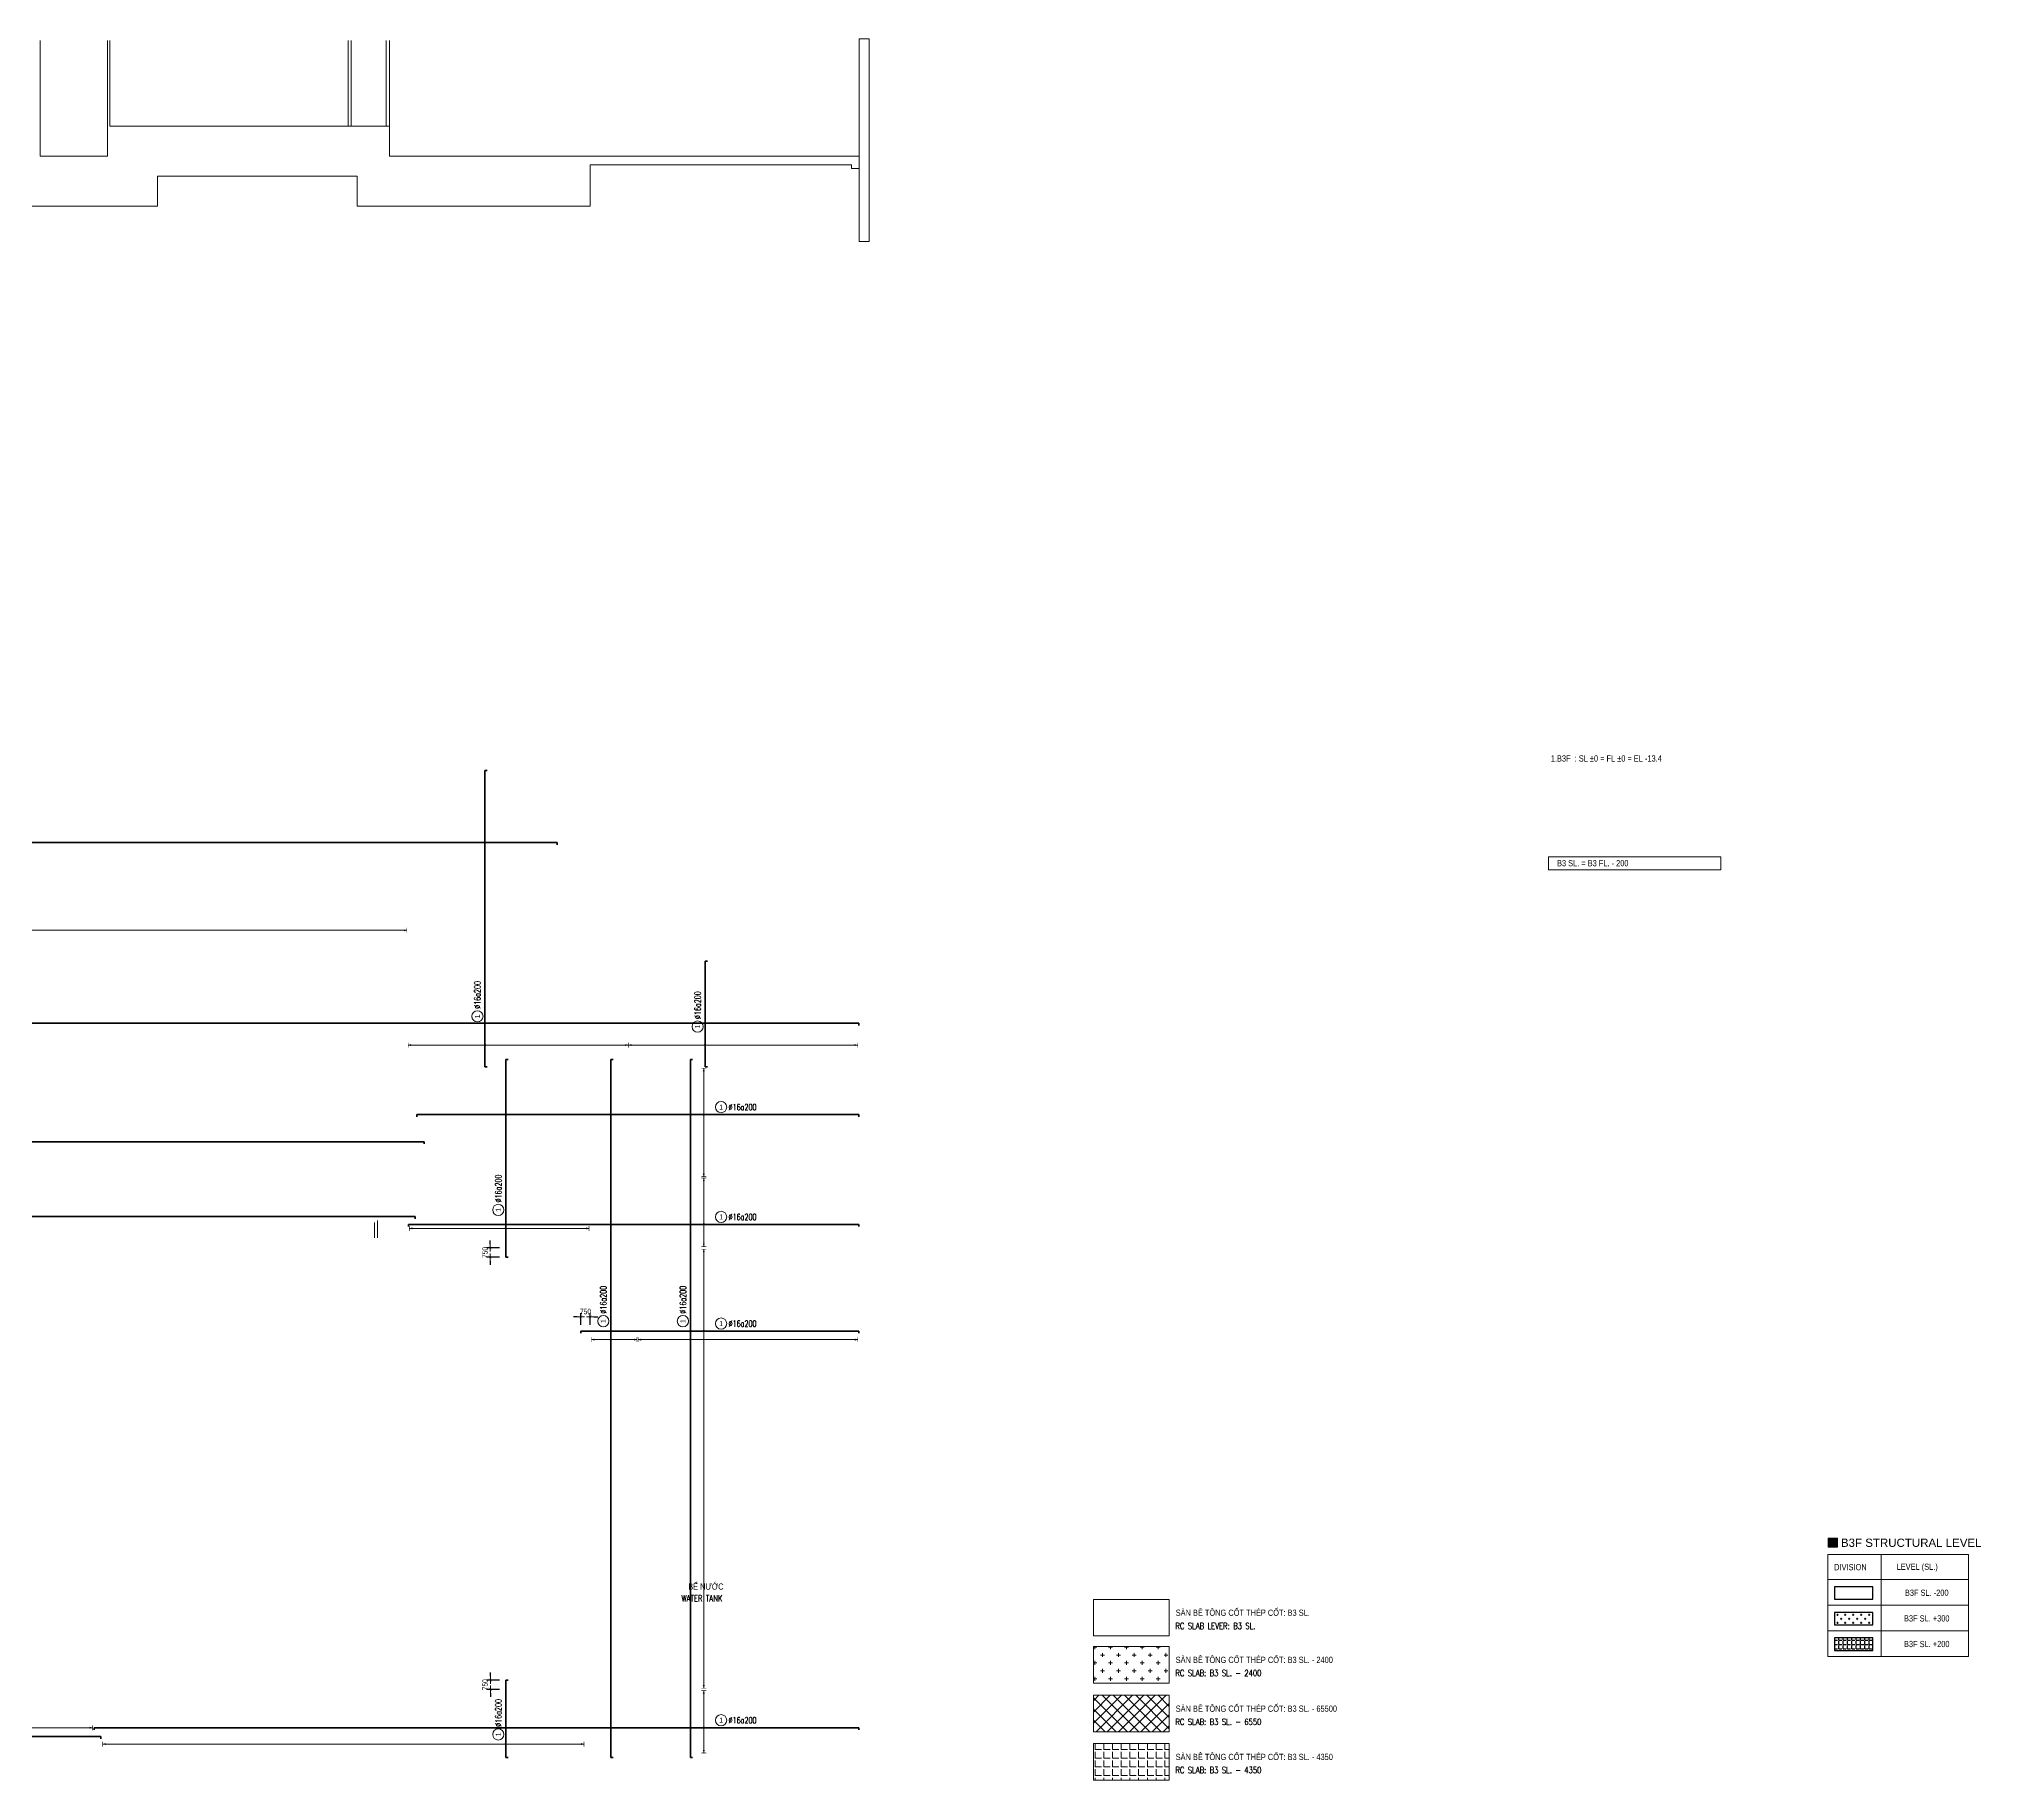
# Model space of a CAD drawing. Header units: millimetres. Extents: x -259680 to 953914, y -429648 to 90611.
# Drawn here: x 151250 to 306953, y -134987 to 4621 of the extents above; entities that cross this region are included whole.
import ezdxf
from ezdxf.enums import TextEntityAlignment as Align

# ---------------------------------------------------------------- set-up
doc = ezdxf.new("R2010")
doc.units = ezdxf.units.MM
doc.layers.get('0').update_dxf_attribs({"lineweight": 20})
doc.layers.get('Defpoints').update_dxf_attribs({"color": 151, "lineweight": 9})
for name, color, linetype, lineweight in [('$0$NDC_S_THIN LINE', 7, 'Continuous', 20), ('NDC_S_DIM', 1, 'Continuous', 15), ('NDC_S_REBAR', 4, 'Continuous', 35), ('NDC_S_THIN LINE', 8, 'Continuous', 9), ('NDC_S_VN TEXT', 7, 'Continuous', 20)]:
    doc.layers.add(name, color=color, linetype=linetype, lineweight=lineweight)
for name, color, linetype in [('FOOTING BOTTOM LEVEL$0$@ SL+100 EL-1.3', 11, 'Continuous'), ('FOOTING BOTTOM LEVEL$0$@ SL+300 EL-1.1', 41, 'Continuous'), ('LEVEL-P', 8, 'Continuous')]:
    doc.layers.add(name, color=color, linetype=linetype)
doc.styles.add('ARIAL', font='arial.ttf', dxfattribs={"width": 0.8})
doc.styles.add('FOOTING BOTTOM LEVEL$0$AREA MENSURATION$0$Style-Arial', font='arial.ttf')
doc.styles.add('NDC_ARIAL', font='arial.ttf', dxfattribs={"width": 0.85})
doc.styles.add('NDC_DIM', font='', dxfattribs={"width": 0.75})
doc.styles.add('NDC_EN TXT', font='romans.shx', dxfattribs={"width": 0.8})
doc.styles.get('NDC_DIM').set_extended_font_data('Dotum')
doc.dimstyles.new('NDC_dim_200', dxfattribs={"dimscale": 200, "dimtxt": 2.2, "dimasz": 1.5, "dimexe": 1.5, "dimexo": 2.5, "dimgap": 1, "dimtad": 1, "dimdec": 0, "dimzin": 0, "dimdsep": 46, "dimtxsty": 'NDC_DIM', "dimblk": 'DIMMARK', "dimcen": 0.09, "dimdle": 1.2, "dimclrd": 1, "dimclre": 1, "dimclrt": 3, "dimadec": 0, "dimazin": 0, "dimtfac": 1, "dimtdec": 0, "dimtix": 1, "dimtofl": 0, "dimtmove": 0, "dimatfit": 3, "dimfxl": 6, "dimfxlon": 1, "dimtolj": 1, "dimtzin": 0, "dimarcsym": 0})

# ---------------------------------------------------------------- blocks, each defined once
blk = doc.blocks.new('*U280')
h = blk.add_hatch(color=6)
edge = h.paths.add_edge_path()
edge.add_arc((-2.99, 0), 0.3, 0, 360)
at = {"layer": 'NDC_S_DIM', "color": 8}
for q in [(-2.99, 73.16), (-2.99, -174.4)]:
    blk.add_line((-2.99, 0), q, dxfattribs=at)
for points in [[(-3.99, 73.16, 0.2, 0.2, 0), (-1.99, 73.16, 0, 0, 0)], [(-3.99, -174.4, 0.2, 0.2, 0), (-1.99, -174.4, 0, 0, 0)]]:
    blk.add_lwpolyline(points, format="xyseb", dxfattribs=at)
at = {"layer": 'NDC_S_DIM', "color": 6}
blk.add_circle((-2.99, 0), 0.3, dxfattribs=at)
at = {"layer": 'NDC_S_DIM'}
blk.add_circle((4.42, 3), 2.25, dxfattribs=at)
at = {"layer": 'NDC_S_DIM', "color": 8}
for points in [[(-3.39, 71.96), (-2.99, 73.16), (-2.59, 71.96)], [(-3.39, -173.2), (-2.99, -174.4), (-2.59, -173.2)]]:
    blk.add_solid(points, dxfattribs=at)
at = {"layer": 'NDC_S_REBAR'}
for p, q in [((0, 0), (-134.03, 0)), ((-134.03, 0), (-134.03, -0.9)), ((0, 0), (110.57, 0)), ((110.57, 0), (110.57, -0.9))]:
    blk.add_line(p, q, dxfattribs=at)
at = {"layer": 'NDC_S_VN TEXT', "style": 'ARIAL', "width": 0.8}
blk.add_attdef('KHT', text='', height=2, dxfattribs=at).set_placement((4.42, 3), align=Align.MIDDLE_CENTER)
at = {"layer": 'NDC_S_VN TEXT', "color": 3, "style": 'NDC_EN TXT', "width": 0.75}
blk.add_attdef('DKT', (7.42, 1.75), '', height=2.5, dxfattribs=at)
blk = doc.blocks.new('*U286')
h = blk.add_hatch(color=6)
edge = h.paths.add_edge_path()
edge.add_arc((-2.99, 0), 0.3, 0, 360)
at = {"layer": 'NDC_S_DIM', "color": 8}
for q in [(-2.99, 73.6), (-2.99, -49.2)]:
    blk.add_line((-2.99, 0), q, dxfattribs=at)
for points in [[(-3.99, 73.6, 0.2, 0.2, 0), (-1.99, 73.6, 0, 0, 0)], [(-3.99, -49.2, 0.2, 0.2, 0), (-1.99, -49.2, 0, 0, 0)]]:
    blk.add_lwpolyline(points, format="xyseb", dxfattribs=at)
at = {"layer": 'NDC_S_DIM', "color": 6}
blk.add_circle((-2.99, 0), 0.3, dxfattribs=at)
at = {"layer": 'NDC_S_DIM'}
blk.add_circle((2.07, 3), 2.25, dxfattribs=at)
at = {"layer": 'NDC_S_DIM', "color": 8}
for points in [[(-3.39, 72.4), (-2.99, 73.6), (-2.59, 72.4)], [(-3.39, -48), (-2.99, -49.2), (-2.59, -48)]]:
    blk.add_solid(points, dxfattribs=at)
at = {"layer": 'NDC_S_REBAR'}
for p, q in [((0, 0), (-15.03, 0)), ((-15.03, 0), (-15.03, -0.9)), ((0, 0), (16.12, 0)), ((16.12, 0), (16.12, -0.9))]:
    blk.add_line(p, q, dxfattribs=at)
at = {"layer": 'NDC_S_VN TEXT', "style": 'ARIAL', "width": 0.8}
blk.add_attdef('KHT', text='', height=2, dxfattribs=at).set_placement((2.07, 3), align=Align.MIDDLE_CENTER)
at = {"layer": 'NDC_S_VN TEXT', "color": 3, "style": 'NDC_EN TXT', "width": 0.75}
blk.add_attdef('DKT', (5.07, 1.75), '', height=2.5, dxfattribs=at)
blk = doc.blocks.new('*U287')
h = blk.add_hatch(color=6)
edge = h.paths.add_edge_path()
edge.add_arc((-2.99, 0), 0.3, 0, 360)
at = {"layer": 'NDC_S_DIM', "color": 8}
for q in [(-2.99, 30.8), (-2.99, -57.45)]:
    blk.add_line((-2.99, 0), q, dxfattribs=at)
for points in [[(-3.99, 30.8, 0.2, 0.2, 0), (-1.99, 30.8, 0, 0, 0)], [(-3.99, -57.45, 0.2, 0.2, 0), (-1.99, -57.45, 0, 0, 0)]]:
    blk.add_lwpolyline(points, format="xyseb", dxfattribs=at)
at = {"layer": 'NDC_S_DIM', "color": 6}
blk.add_circle((-2.99, 0), 0.3, dxfattribs=at)
at = {"layer": 'NDC_S_DIM'}
blk.add_circle((8.52, 3), 2.25, dxfattribs=at)
at = {"layer": 'NDC_S_DIM', "color": 8}
for points in [[(-3.39, 29.6), (-2.99, 30.8), (-2.59, 29.6)], [(-3.39, -56.25), (-2.99, -57.45), (-2.59, -56.25)]]:
    blk.add_solid(points, dxfattribs=at)
at = {"layer": 'NDC_S_REBAR'}
for p, q in [((0, 0), (-11.78, 0)), ((-11.78, 0), (-11.78, -0.9)), ((0, 0), (107.11, 0)), ((107.11, 0), (107.11, -0.9))]:
    blk.add_line(p, q, dxfattribs=at)
at = {"layer": 'NDC_S_VN TEXT', "style": 'ARIAL', "width": 0.8}
blk.add_attdef('KHT', text='', height=2, dxfattribs=at).set_placement((8.52, 3), align=Align.MIDDLE_CENTER)
at = {"layer": 'NDC_S_VN TEXT', "color": 3, "style": 'NDC_EN TXT', "width": 0.75}
blk.add_attdef('DKT', (11.52, 1.75), '', height=2.5, dxfattribs=at)
blk = doc.blocks.new('*U281')
h = blk.add_hatch(color=6)
edge = h.paths.add_edge_path()
edge.add_arc((-2.99, 0), 0.3, 0, 360)
at = {"layer": 'NDC_S_DIM', "color": 8}
for q in [(-2.99, 30.8), (-2.99, -61.2)]:
    blk.add_line((-2.99, 0), q, dxfattribs=at)
for points in [[(-3.99, 30.8, 0.2, 0.2, 0), (-1.99, 30.8, 0, 0, 0)], [(-3.99, -61.2, 0.2, 0.2, 0), (-1.99, -61.2, 0, 0, 0)]]:
    blk.add_lwpolyline(points, format="xyseb", dxfattribs=at)
at = {"layer": 'NDC_S_DIM', "color": 6}
blk.add_circle((-2.99, 0), 0.3, dxfattribs=at)
at = {"layer": 'NDC_S_DIM'}
blk.add_circle((4.42, 3), 2.25, dxfattribs=at)
at = {"layer": 'NDC_S_DIM', "color": 8}
for points in [[(-3.39, 29.6), (-2.99, 30.8), (-2.59, 29.6)], [(-3.39, -60), (-2.99, -61.2), (-2.59, -60)]]:
    blk.add_solid(points, dxfattribs=at)
at = {"layer": 'NDC_S_REBAR'}
for p, q in [((0, 0), (-11.78, 0)), ((-11.78, 0), (-11.78, -0.9)), ((0, 0), (30.57, 0)), ((30.57, 0), (30.57, -0.9))]:
    blk.add_line(p, q, dxfattribs=at)
at = {"layer": 'NDC_S_VN TEXT', "style": 'ARIAL', "width": 0.8}
blk.add_attdef('KHT', text='', height=2, dxfattribs=at).set_placement((4.42, 3), align=Align.MIDDLE_CENTER)
at = {"layer": 'NDC_S_VN TEXT', "color": 3, "style": 'NDC_EN TXT', "width": 0.75}
blk.add_attdef('DKT', (7.42, 1.75), '', height=2.5, dxfattribs=at)
blk = doc.blocks.new('*U291')
h = blk.add_hatch(color=6)
edge = h.paths.add_edge_path()
edge.add_arc((-2.99, 0), 0.3, 0, 360)
at = {"layer": 'NDC_S_DIM', "color": 8}
for q in [(-2.99, 20.9), (-2.99, -67.1)]:
    blk.add_line((-2.99, 0), q, dxfattribs=at)
for points in [[(-3.99, 20.9, 0.2, 0.2, 0), (-1.99, 20.9, 0, 0, 0)], [(-3.99, -67.1, 0.2, 0.2, 0), (-1.99, -67.1, 0, 0, 0)]]:
    blk.add_lwpolyline(points, format="xyseb", dxfattribs=at)
at = {"layer": 'NDC_S_DIM', "color": 6}
blk.add_circle((-2.99, 0), 0.3, dxfattribs=at)
at = {"layer": 'NDC_S_DIM'}
blk.add_circle((4.42, 3), 2.25, dxfattribs=at)
at = {"layer": 'NDC_S_DIM', "color": 8}
for points in [[(-3.39, 19.7), (-2.99, 20.9), (-2.59, 19.7)], [(-3.39, -65.9), (-2.99, -67.1), (-2.59, -65.9)]]:
    blk.add_solid(points, dxfattribs=at)
at = {"layer": 'NDC_S_REBAR'}
for p, q in [((0, 0), (-170.53, 0)), ((-170.53, 0), (-170.53, -0.9)), ((0, 0), (109.32, 0)), ((109.32, 0), (109.32, -0.9))]:
    blk.add_line(p, q, dxfattribs=at)
at = {"layer": 'NDC_S_VN TEXT', "style": 'ARIAL', "width": 0.8}
blk.add_attdef('KHT', text='', height=2, dxfattribs=at).set_placement((4.42, 3), align=Align.MIDDLE_CENTER)
at = {"layer": 'NDC_S_VN TEXT', "color": 3, "style": 'NDC_EN TXT', "width": 0.75}
blk.add_attdef('DKT', (7.42, 1.75), '', height=2.5, dxfattribs=at)
blk = doc.blocks.new('*U277')
h = blk.add_hatch(color=6)
edge = h.paths.add_edge_path()
edge.add_arc((-2.99, 0), 0.3, 0, 360)
at = {"layer": 'NDC_S_DIM', "color": 8}
for q in [(-2.99, 38.65), (-2.99, -33.35)]:
    blk.add_line((-2.99, 0), q, dxfattribs=at)
for points in [[(-3.99, 38.65, 0.2, 0.2, 0), (-1.99, 38.65, 0, 0, 0)], [(-3.99, -33.35, 0.2, 0.2, 0), (-1.99, -33.35, 0, 0, 0)]]:
    blk.add_lwpolyline(points, format="xyseb", dxfattribs=at)
at = {"layer": 'NDC_S_DIM', "color": 6}
blk.add_circle((-2.99, 0), 0.3, dxfattribs=at)
at = {"layer": 'NDC_S_DIM'}
blk.add_circle((4.42, 3), 2.25, dxfattribs=at)
at = {"layer": 'NDC_S_DIM', "color": 8}
for points in [[(-3.39, 37.45), (-2.99, 38.65), (-2.59, 37.45)], [(-3.39, -32.15), (-2.99, -33.35), (-2.59, -32.15)]]:
    blk.add_solid(points, dxfattribs=at)
at = {"layer": 'NDC_S_REBAR'}
for p, q in [((0, 0), (-14.53, 0)), ((-14.53, 0), (-14.53, -0.9)), ((0, 0), (64.72, 0)), ((64.72, 0), (64.72, -0.9))]:
    blk.add_line(p, q, dxfattribs=at)
at = {"layer": 'NDC_S_VN TEXT', "style": 'ARIAL', "width": 0.8}
blk.add_attdef('KHT', text='', height=2, dxfattribs=at).set_placement((4.42, 3), align=Align.MIDDLE_CENTER)
at = {"layer": 'NDC_S_VN TEXT', "color": 3, "style": 'NDC_EN TXT', "width": 0.75}
blk.add_attdef('DKT', (7.42, 1.75), '', height=2.5, dxfattribs=at)
blk = doc.blocks.new('*U278')
h = blk.add_hatch(color=6)
edge = h.paths.add_edge_path()
edge.add_arc((-2.99, 0), 0.3, 0, 360)
at = {"layer": 'NDC_S_DIM', "color": 8}
for q in [(-2.99, 161.6), (-2.99, -31.35)]:
    blk.add_line((-2.99, 0), q, dxfattribs=at)
for points in [[(-3.99, 161.6, 0.2, 0.2, 0), (-1.99, 161.6, 0, 0, 0)], [(-3.99, -31.35, 0.2, 0.2, 0), (-1.99, -31.35, 0, 0, 0)]]:
    blk.add_lwpolyline(points, format="xyseb", dxfattribs=at)
at = {"layer": 'NDC_S_DIM', "color": 6}
blk.add_circle((-2.99, 0), 0.3, dxfattribs=at)
at = {"layer": 'NDC_S_DIM'}
blk.add_circle((0.87, 3), 2.25, dxfattribs=at)
at = {"layer": 'NDC_S_DIM', "color": 8}
for points in [[(-3.39, 160.4), (-2.99, 161.6), (-2.59, 160.4)], [(-3.39, -30.15), (-2.99, -31.35), (-2.59, -30.15)]]:
    blk.add_solid(points, dxfattribs=at)
at = {"layer": 'NDC_S_REBAR'}
for p, q in [((0, 0), (-8.43, 0)), ((-8.43, 0), (-8.43, -0.9)), ((0, 0), (22.66, 0)), ((22.66, 0), (22.66, -0.9))]:
    blk.add_line(p, q, dxfattribs=at)
at = {"layer": 'NDC_S_VN TEXT', "style": 'ARIAL', "width": 0.8}
blk.add_attdef('KHT', text='', height=2, dxfattribs=at).set_placement((0.87, 3), align=Align.MIDDLE_CENTER)
at = {"layer": 'NDC_S_VN TEXT', "color": 3, "style": 'NDC_EN TXT', "width": 0.75}
blk.add_attdef('DKT', (3.87, 1.75), '', height=2.5, dxfattribs=at)
blk = doc.blocks.new('*U301')
h = blk.add_hatch(color=6)
edge = h.paths.add_edge_path()
edge.add_arc((-2.99, 0), 0.3, 0, 360)
at = {"layer": 'NDC_S_DIM', "color": 8}
for q in [(-2.99, 7.75), (-2.99, -10.5)]:
    blk.add_line((-2.99, 0), q, dxfattribs=at)
for points in [[(-3.99, 7.75, 0.2, 0.2, 0), (-1.99, 7.75, 0, 0, 0)], [(-3.99, -10.5, 0.2, 0.2, 0), (-1.99, -10.5, 0, 0, 0)]]:
    blk.add_lwpolyline(points, format="xyseb", dxfattribs=at)
at = {"layer": 'NDC_S_DIM', "color": 6}
blk.add_circle((-2.99, 0), 0.3, dxfattribs=at)
at = {"layer": 'NDC_S_DIM'}
blk.add_circle((4.42, 3), 2.25, dxfattribs=at)
at = {"layer": 'NDC_S_DIM', "color": 8}
for points in [[(-3.39, 6.55), (-2.99, 7.75), (-2.59, 6.55)], [(-3.39, -9.3), (-2.99, -10.5), (-2.59, -9.3)]]:
    blk.add_solid(points, dxfattribs=at)
at = {"layer": 'NDC_S_REBAR'}
for p, q in [((0, 0), (-170.53, 0)), ((-170.53, 0), (-170.53, -0.9)), ((0, 0), (109.32, 0)), ((109.32, 0), (109.32, -0.9))]:
    blk.add_line(p, q, dxfattribs=at)
at = {"layer": 'NDC_S_VN TEXT', "style": 'ARIAL', "width": 0.8}
blk.add_attdef('KHT', text='', height=2, dxfattribs=at).set_placement((4.42, 3), align=Align.MIDDLE_CENTER)
at = {"layer": 'NDC_S_VN TEXT', "color": 3, "style": 'NDC_EN TXT', "width": 0.75}
blk.add_attdef('DKT', (7.42, 1.75), '', height=2.5, dxfattribs=at)
blk = doc.blocks.new('*U305')
h = blk.add_hatch(color=6)
edge = h.paths.add_edge_path()
edge.add_arc((-2.99, 0), 0.3, 0, 360)
at = {"layer": 'NDC_S_DIM', "color": 8}
for q in [(-2.99, 17.95), (-2.99, -5.55)]:
    blk.add_line((-2.99, 0), q, dxfattribs=at)
for points in [[(-3.99, 17.95, 0.2, 0.2, 0), (-1.99, 17.95, 0, 0, 0)], [(-3.99, -5.55, 0.2, 0.2, 0), (-1.99, -5.55, 0, 0, 0)]]:
    blk.add_lwpolyline(points, format="xyseb", dxfattribs=at)
at = {"layer": 'NDC_S_DIM', "color": 6}
blk.add_circle((-2.99, 0), 0.3, dxfattribs=at)
at = {"layer": 'NDC_S_DIM'}
blk.add_circle((3.96, 3), 2.25, dxfattribs=at)
at = {"layer": 'NDC_S_DIM', "color": 8}
for points in [[(-3.39, 16.75), (-2.99, 17.95), (-2.59, 16.75)], [(-3.39, -4.35), (-2.99, -5.55), (-2.59, -4.35)]]:
    blk.add_solid(points, dxfattribs=at)
at = {"layer": 'NDC_S_REBAR'}
for p, q in [((0, 0), (-132.97, 0)), ((-132.97, 0), (-132.97, -0.9)), ((0, 0), (318.73, 0)), ((318.73, 0), (318.73, -0.9))]:
    blk.add_line(p, q, dxfattribs=at)
at = {"layer": 'NDC_S_VN TEXT', "style": 'ARIAL', "width": 0.8}
blk.add_attdef('KHT', text='', height=2, dxfattribs=at).set_placement((3.96, 3), align=Align.MIDDLE_CENTER)
at = {"layer": 'NDC_S_VN TEXT', "color": 3, "style": 'NDC_EN TXT', "width": 0.75}
blk.add_attdef('DKT', (6.96, 1.75), '', height=2.5, dxfattribs=at)
blk = doc.blocks.new('*U292')
h = blk.add_hatch(color=6)
edge = h.paths.add_edge_path()
edge.add_arc((-2.99, 0), 0.3, 0, 360)
at = {"layer": 'NDC_S_DIM', "color": 8}
for q in [(-2.99, 17.95), (-2.99, -14.55)]:
    blk.add_line((-2.99, 0), q, dxfattribs=at)
for points in [[(-3.99, 17.95, 0.2, 0.2, 0), (-1.99, 17.95, 0, 0, 0)], [(-3.99, -14.55, 0.2, 0.2, 0), (-1.99, -14.55, 0, 0, 0)]]:
    blk.add_lwpolyline(points, format="xyseb", dxfattribs=at)
at = {"layer": 'NDC_S_DIM', "color": 6}
blk.add_circle((-2.99, 0), 0.3, dxfattribs=at)
at = {"layer": 'NDC_S_DIM'}
blk.add_circle((3.96, 3), 2.25, dxfattribs=at)
at = {"layer": 'NDC_S_DIM', "color": 8}
for points in [[(-3.39, 16.75), (-2.99, 17.95), (-2.59, 16.75)], [(-3.39, -13.35), (-2.99, -14.55), (-2.59, -13.35)]]:
    blk.add_solid(points, dxfattribs=at)
at = {"layer": 'NDC_S_REBAR'}
for p, q in [((0, 0), (-23.14, 0)), ((-23.14, 0), (-23.14, -0.9)), ((0, 0), (437.81, 0)), ((437.81, 0), (437.81, -0.9))]:
    blk.add_line(p, q, dxfattribs=at)
at = {"layer": 'NDC_S_VN TEXT', "style": 'ARIAL', "width": 0.8}
blk.add_attdef('KHT', text='', height=2, dxfattribs=at).set_placement((3.96, 3), align=Align.MIDDLE_CENTER)
at = {"layer": 'NDC_S_VN TEXT', "color": 3, "style": 'NDC_EN TXT', "width": 0.75}
blk.add_attdef('DKT', (6.96, 1.75), '', height=2.5, dxfattribs=at)
blk = doc.blocks.new('*U293')
h = blk.add_hatch(color=6)
edge = h.paths.add_edge_path()
edge.add_arc((-2.99, 0), 0.3, 0, 360)
at = {"layer": 'NDC_S_DIM', "color": 8}
for q in [(-2.99, 34.45), (-2.99, -11.05)]:
    blk.add_line((-2.99, 0), q, dxfattribs=at)
for points in [[(-3.99, 34.45, 0.2, 0.2, 0), (-1.99, 34.45, 0, 0, 0)], [(-3.99, -11.05, 0.2, 0.2, 0), (-1.99, -11.05, 0, 0, 0)]]:
    blk.add_lwpolyline(points, format="xyseb", dxfattribs=at)
at = {"layer": 'NDC_S_DIM', "color": 6}
blk.add_circle((-2.99, 0), 0.3, dxfattribs=at)
at = {"layer": 'NDC_S_DIM'}
blk.add_circle((3.96, 3), 2.25, dxfattribs=at)
at = {"layer": 'NDC_S_DIM', "color": 8}
for points in [[(-3.39, 33.25), (-2.99, 34.45), (-2.59, 33.25)], [(-3.39, -9.85), (-2.99, -11.05), (-2.59, -9.85)]]:
    blk.add_solid(points, dxfattribs=at)
at = {"layer": 'NDC_S_REBAR'}
for p, q in [((0, 0), (-23.14, 0)), ((-23.14, 0), (-23.14, -0.9)), ((0, 0), (441.46, 0)), ((441.46, 0), (441.46, -0.9))]:
    blk.add_line(p, q, dxfattribs=at)
at = {"layer": 'NDC_S_VN TEXT', "style": 'ARIAL', "width": 0.8}
blk.add_attdef('KHT', text='', height=2, dxfattribs=at).set_placement((3.96, 3), align=Align.MIDDLE_CENTER)
at = {"layer": 'NDC_S_VN TEXT', "color": 3, "style": 'NDC_EN TXT', "width": 0.75}
blk.add_attdef('DKT', (6.96, 1.75), '', height=2.5, dxfattribs=at)
blk = doc.blocks.new('*U307')
h = blk.add_hatch(color=6)
edge = h.paths.add_edge_path()
edge.add_arc((-2.99, 0), 0.3, 0, 360)
at = {"layer": 'NDC_S_DIM', "color": 8}
for q in [(-2.99, 21.95), (-2.99, -12.05)]:
    blk.add_line((-2.99, 0), q, dxfattribs=at)
for points in [[(-3.99, 21.95, 0.2, 0.2, 0), (-1.99, 21.95, 0, 0, 0)], [(-3.99, -12.05, 0.2, 0.2, 0), (-1.99, -12.05, 0, 0, 0)]]:
    blk.add_lwpolyline(points, format="xyseb", dxfattribs=at)
at = {"layer": 'NDC_S_DIM', "color": 6}
blk.add_circle((-2.99, 0), 0.3, dxfattribs=at)
at = {"layer": 'NDC_S_DIM'}
blk.add_circle((3.96, 3), 2.25, dxfattribs=at)
at = {"layer": 'NDC_S_DIM', "color": 8}
for points in [[(-3.39, 20.75), (-2.99, 21.95), (-2.59, 20.75)], [(-3.39, -10.85), (-2.99, -12.05), (-2.59, -10.85)]]:
    blk.add_solid(points, dxfattribs=at)
at = {"layer": 'NDC_S_REBAR'}
for p, q in [((0, 0), (-30.63, 0)), ((-30.63, 0), (-30.63, -0.9)), ((0, 0), (615.56, 0)), ((615.56, 0), (615.56, -0.9))]:
    blk.add_line(p, q, dxfattribs=at)
at = {"layer": 'NDC_S_VN TEXT', "style": 'ARIAL', "width": 0.8}
blk.add_attdef('KHT', text='', height=2, dxfattribs=at).set_placement((3.96, 3), align=Align.MIDDLE_CENTER)
at = {"layer": 'NDC_S_VN TEXT', "color": 3, "style": 'NDC_EN TXT', "width": 0.75}
blk.add_attdef('DKT', (6.96, 1.75), '', height=2.5, dxfattribs=at)
blk = doc.blocks.new('*U308')
h = blk.add_hatch(color=6)
edge = h.paths.add_edge_path()
edge.add_arc((-2.99, 0), 0.3, 0, 360)
at = {"layer": 'NDC_S_DIM', "color": 8}
for q in [(-2.99, 75.55), (-2.99, -49.95)]:
    blk.add_line((-2.99, 0), q, dxfattribs=at)
for points in [[(-3.99, 75.55, 0.2, 0.2, 0), (-1.99, 75.55, 0, 0, 0)], [(-3.99, -49.95, 0.2, 0.2, 0), (-1.99, -49.95, 0, 0, 0)]]:
    blk.add_lwpolyline(points, format="xyseb", dxfattribs=at)
at = {"layer": 'NDC_S_DIM', "color": 6}
blk.add_circle((-2.99, 0), 0.3, dxfattribs=at)
at = {"layer": 'NDC_S_DIM'}
blk.add_circle((3.96, 3), 2.25, dxfattribs=at)
at = {"layer": 'NDC_S_DIM', "color": 8}
for points in [[(-3.39, 74.35), (-2.99, 75.55), (-2.59, 74.35)], [(-3.39, -48.75), (-2.99, -49.95), (-2.59, -48.75)]]:
    blk.add_solid(points, dxfattribs=at)
at = {"layer": 'NDC_S_REBAR'}
for p, q in [((0, 0), (-149.14, 0)), ((-149.14, 0), (-149.14, -0.9)), ((0, 0), (378.26, 0)), ((378.26, 0), (378.26, -0.9))]:
    blk.add_line(p, q, dxfattribs=at)
at = {"layer": 'NDC_S_VN TEXT', "style": 'ARIAL', "width": 0.8}
blk.add_attdef('KHT', text='', height=2, dxfattribs=at).set_placement((3.96, 3), align=Align.MIDDLE_CENTER)
at = {"layer": 'NDC_S_VN TEXT', "color": 3, "style": 'NDC_EN TXT', "width": 0.75}
blk.add_attdef('DKT', (6.96, 1.75), '', height=2.5, dxfattribs=at)
blk = doc.blocks.new('*U296')
h = blk.add_hatch(color=6)
edge = h.paths.add_edge_path()
edge.add_arc((-2.99, 0), 0.3, 0, 360)
at = {"layer": 'NDC_S_DIM', "color": 8}
for q in [(-2.99, 18.6), (-2.99, -24.9)]:
    blk.add_line((-2.99, 0), q, dxfattribs=at)
for points in [[(-3.99, 18.6, 0.2, 0.2, 0), (-1.99, 18.6, 0, 0, 0)], [(-3.99, -24.9, 0.2, 0.2, 0), (-1.99, -24.9, 0, 0, 0)]]:
    blk.add_lwpolyline(points, format="xyseb", dxfattribs=at)
at = {"layer": 'NDC_S_DIM', "color": 6}
blk.add_circle((-2.99, 0), 0.3, dxfattribs=at)
at = {"layer": 'NDC_S_DIM'}
blk.add_circle((3.96, 3), 2.25, dxfattribs=at)
at = {"layer": 'NDC_S_DIM', "color": 8}
for points in [[(-3.39, 17.4), (-2.99, 18.6), (-2.59, 17.4)], [(-3.39, -23.7), (-2.99, -24.9), (-2.59, -23.7)]]:
    blk.add_solid(points, dxfattribs=at)
at = {"layer": 'NDC_S_REBAR'}
for p, q in [((0, 0), (-118.01, 0)), ((-118.01, 0), (-118.01, -0.9)), ((0, 0), (59.09, 0)), ((59.09, 0), (59.09, -0.9))]:
    blk.add_line(p, q, dxfattribs=at)
at = {"layer": 'NDC_S_VN TEXT', "style": 'ARIAL', "width": 0.8}
blk.add_attdef('KHT', text='', height=2, dxfattribs=at).set_placement((3.96, 3), align=Align.MIDDLE_CENTER)
at = {"layer": 'NDC_S_VN TEXT', "color": 3, "style": 'NDC_EN TXT', "width": 0.75}
blk.add_attdef('DKT', (6.96, 1.75), '', height=2.5, dxfattribs=at)
blk = doc.blocks.new('*U297')
h = blk.add_hatch(color=6)
edge = h.paths.add_edge_path()
edge.add_arc((-2.99, 0), 0.3, 0, 360)
at = {"layer": 'NDC_S_DIM', "color": 8}
for q in [(-2.99, 18.6), (-2.99, -8.9)]:
    blk.add_line((-2.99, 0), q, dxfattribs=at)
for points in [[(-3.99, 18.6, 0.2, 0.2, 0), (-1.99, 18.6, 0, 0, 0)], [(-3.99, -8.9, 0.2, 0.2, 0), (-1.99, -8.9, 0, 0, 0)]]:
    blk.add_lwpolyline(points, format="xyseb", dxfattribs=at)
at = {"layer": 'NDC_S_DIM', "color": 6}
blk.add_circle((-2.99, 0), 0.3, dxfattribs=at)
at = {"layer": 'NDC_S_DIM'}
blk.add_circle((3.96, 3), 2.25, dxfattribs=at)
at = {"layer": 'NDC_S_DIM', "color": 8}
for points in [[(-3.39, 17.4), (-2.99, 18.6), (-2.59, 17.4)], [(-3.39, -7.7), (-2.99, -8.9), (-2.59, -7.7)]]:
    blk.add_solid(points, dxfattribs=at)
at = {"layer": 'NDC_S_REBAR'}
for p, q in [((0, 0), (-121.36, 0)), ((-121.36, 0), (-121.36, -0.9)), ((0, 0), (59.09, 0)), ((59.09, 0), (59.09, -0.9))]:
    blk.add_line(p, q, dxfattribs=at)
at = {"layer": 'NDC_S_VN TEXT', "style": 'ARIAL', "width": 0.8}
blk.add_attdef('KHT', text='', height=2, dxfattribs=at).set_placement((3.96, 3), align=Align.MIDDLE_CENTER)
at = {"layer": 'NDC_S_VN TEXT', "color": 3, "style": 'NDC_EN TXT', "width": 0.75}
blk.add_attdef('DKT', (6.96, 1.75), '', height=2.5, dxfattribs=at)
blk = doc.blocks.new('*U294')
h = blk.add_hatch(color=6)
edge = h.paths.add_edge_path()
edge.add_arc((-2.99, 0), 0.3, 0, 360)
at = {"layer": 'NDC_S_DIM', "color": 8}
for q in [(-2.99, 32.85), (-2.99, -143.15)]:
    blk.add_line((-2.99, 0), q, dxfattribs=at)
for points in [[(-3.99, 32.85, 0.2, 0.2, 0), (-1.99, 32.85, 0, 0, 0)], [(-3.99, -143.15, 0.2, 0.2, 0), (-1.99, -143.15, 0, 0, 0)]]:
    blk.add_lwpolyline(points, format="xyseb", dxfattribs=at)
at = {"layer": 'NDC_S_DIM', "color": 6}
blk.add_circle((-2.99, 0), 0.3, dxfattribs=at)
at = {"layer": 'NDC_S_DIM'}
blk.add_circle((3.96, 3), 2.25, dxfattribs=at)
at = {"layer": 'NDC_S_DIM', "color": 8}
for points in [[(-3.39, 31.65), (-2.99, 32.85), (-2.59, 31.65)], [(-3.39, -141.95), (-2.99, -143.15), (-2.59, -141.95)]]:
    blk.add_solid(points, dxfattribs=at)
at = {"layer": 'NDC_S_REBAR'}
for p, q in [((0, 0), (-52.26, 0)), ((-52.26, 0), (-52.26, -0.9)), ((0, 0), (59.09, 0)), ((59.09, 0), (59.09, -0.9))]:
    blk.add_line(p, q, dxfattribs=at)
at = {"layer": 'NDC_S_VN TEXT', "style": 'ARIAL', "width": 0.8}
blk.add_attdef('KHT', text='', height=2, dxfattribs=at).set_placement((3.96, 3), align=Align.MIDDLE_CENTER)
at = {"layer": 'NDC_S_VN TEXT', "color": 3, "style": 'NDC_EN TXT', "width": 0.75}
blk.add_attdef('DKT', (6.96, 1.75), '', height=2.5, dxfattribs=at)
blk = doc.blocks.new('*U295')
h = blk.add_hatch(color=6)
edge = h.paths.add_edge_path()
edge.add_arc((-2.99, 0), 0.3, 0, 360)
at = {"layer": 'NDC_S_DIM', "color": 8}
for q in [(-2.99, 14.85), (-2.99, -10.15)]:
    blk.add_line((-2.99, 0), q, dxfattribs=at)
for points in [[(-3.99, 14.85, 0.2, 0.2, 0), (-1.99, 14.85, 0, 0, 0)], [(-3.99, -10.15, 0.2, 0.2, 0), (-1.99, -10.15, 0, 0, 0)]]:
    blk.add_lwpolyline(points, format="xyseb", dxfattribs=at)
at = {"layer": 'NDC_S_DIM', "color": 6}
blk.add_circle((-2.99, 0), 0.3, dxfattribs=at)
at = {"layer": 'NDC_S_DIM'}
blk.add_circle((3.96, 3), 2.25, dxfattribs=at)
at = {"layer": 'NDC_S_DIM', "color": 8}
for points in [[(-3.39, 13.65), (-2.99, 14.85), (-2.59, 13.65)], [(-3.39, -8.95), (-2.99, -10.15), (-2.59, -8.95)]]:
    blk.add_solid(points, dxfattribs=at)
at = {"layer": 'NDC_S_REBAR'}
for p, q in [((0, 0), (-247.31, 0)), ((-247.31, 0), (-247.31, -0.9)), ((0, 0), (59.09, 0)), ((59.09, 0), (59.09, -0.9))]:
    blk.add_line(p, q, dxfattribs=at)
at = {"layer": 'NDC_S_VN TEXT', "style": 'ARIAL', "width": 0.8}
blk.add_attdef('KHT', text='', height=2, dxfattribs=at).set_placement((3.96, 3), align=Align.MIDDLE_CENTER)
at = {"layer": 'NDC_S_VN TEXT', "color": 3, "style": 'NDC_EN TXT', "width": 0.75}
blk.add_attdef('DKT', (6.96, 1.75), '', height=2.5, dxfattribs=at)
blk = doc.blocks.new('DIMMARK')
at = {"layer": 'NDC_S_DIM', "color": 1}
blk.add_line((-1.5, 0), (1, 0), dxfattribs=at)
at = {"layer": 'NDC_S_DIM', "color": 2, "const_width": 0.1}
blk.add_lwpolyline([(-0.42, -0.42), (0.42, 0.42)], dxfattribs=at)
blk = doc.blocks.new('*D325')
at = {"layer": 'Defpoints', "color": 0, "ltscale": 100, "transparency": 16777216}
for p in [(187432, -93059), (188680, -92309), (188680, -93059)]:
    blk.add_point(p, dxfattribs=at)
at = {"layer": 'NDC_S_DIM', "color": 1, "lineweight": -2, "ltscale": 100, "transparency": 16777216}
for p, q in [((187432, -92009), (187432, -91709)), ((188180, -92309), (187132, -92309)), ((188180, -93059), (187132, -93059)), ((187432, -93359), (187432, -93659))]:
    blk.add_line(p, q, dxfattribs=at)
at = {"layer": 'NDC_S_DIM', "color": 1, "lineweight": -2, "ltscale": 100, "transparency": 16777216, "xscale": 300, "yscale": 300, "zscale": 300}
for p, rotation in [((187432, -92309), 270), ((187432, -93059), 90)]:
    blk.add_blockref('DIMMARK', p, dxfattribs=dict(at, rotation=rotation))
at = {"layer": 'NDC_S_DIM', "color": 3, "ltscale": 100, "transparency": 16777216, "insert": (187012, -92684), "char_height": 440, "attachment_point": 5, "rotation": 90, "style": 'NDC_DIM'}
blk.add_mtext('\\A1;750', dxfattribs=at)
blk = doc.blocks.new('*D326')
at = {"layer": 'Defpoints', "color": 0, "ltscale": 100, "transparency": 16777216}
for p in [(195450, -97841), (194700, -98979), (195450, -98979)]:
    blk.add_point(p, dxfattribs=at)
at = {"layer": 'NDC_S_DIM', "color": 1, "lineweight": -2, "ltscale": 100, "transparency": 16777216}
for p, q in [((194400, -97841), (194100, -97841)), ((194700, -98479), (194700, -97541)), ((195450, -98479), (195450, -97541)), ((195750, -97841), (196050, -97841))]:
    blk.add_line(p, q, dxfattribs=at)
at = {"layer": 'NDC_S_DIM', "color": 1, "lineweight": -2, "ltscale": 100, "transparency": 16777216, "xscale": 300, "yscale": 300, "zscale": 300}
blk.add_blockref('DIMMARK', (194700, -97841), dxfattribs=at)
at = {"layer": 'NDC_S_DIM', "color": 1, "lineweight": -2, "ltscale": 100, "transparency": 16777216, "xscale": 300, "yscale": 300, "zscale": 300, "rotation": 180}
blk.add_blockref('DIMMARK', (195450, -97841), dxfattribs=at)
at = {"layer": 'NDC_S_DIM', "color": 3, "ltscale": 100, "transparency": 16777216, "insert": (195075, -97421), "char_height": 440, "attachment_point": 5, "style": 'NDC_DIM'}
blk.add_mtext('\\A1;750', dxfattribs=at)
blk = doc.blocks.new('*D327')
at = {"layer": 'Defpoints', "color": 0, "ltscale": 100, "transparency": 16777216}
for p in [(187445, -126959), (188680, -126959), (188680, -127709)]:
    blk.add_point(p, dxfattribs=at)
at = {"layer": 'NDC_S_DIM', "color": 1, "lineweight": -2, "ltscale": 100, "transparency": 16777216}
for p, q in [((188180, -126959), (187145, -126959)), ((187445, -126659), (187445, -126359)), ((188180, -127709), (187145, -127709)), ((187445, -128009), (187445, -128309))]:
    blk.add_line(p, q, dxfattribs=at)
at = {"layer": 'NDC_S_DIM', "color": 1, "lineweight": -2, "ltscale": 100, "transparency": 16777216, "xscale": 300, "yscale": 300, "zscale": 300}
for p, rotation in [((187445, -126959), 270), ((187445, -127709), 90)]:
    blk.add_blockref('DIMMARK', p, dxfattribs=dict(at, rotation=rotation))
at = {"layer": 'NDC_S_DIM', "color": 3, "ltscale": 100, "transparency": 16777216, "insert": (187024, -127334), "char_height": 440, "attachment_point": 5, "rotation": 90, "style": 'NDC_DIM'}
blk.add_mtext('\\A1;750', dxfattribs=at)

msp = doc.modelspace()

# ---------------------------------------------------------------- hatches: boundary and pattern name
at = {"layer": '$0$NDC_S_THIN LINE', "ltscale": 100}
h = msp.add_hatch(color=251, dxfattribs=at)
h.dxf.hatch_style = 1
h.paths.add_polyline_path([(295448.7, -115586.1), (294678.7, -115586.1), (294678.7, -116318.3), (295448.7, -116318.3)])
at = {"layer": 'LEVEL-P'}
h = msp.add_hatch(dxfattribs=at)
h.set_pattern_fill('ANGLE', color=256, scale=50)
h.set_pattern_definition([(0, (-265359.42, -122361.6), (0, 349.25), [254, -95.25]), (90, (-265359.42, -122361.6), (-349.25, 2e-14), [254, -95.25])])
h.paths.add_polyline_path([(298258.7, -123589.2), (295208.3, -123589.2), (295208.3, -124589.2), (298258.7, -124589.2)])
at = {"layer": 'NDC_S_THIN LINE', "ltscale": 100, "true_color": 0x58ba48}
h = msp.add_hatch(dxfattribs=at)
h.set_pattern_fill('CROSS', color=85, scale=50)
h.set_pattern_definition([(0, (-265359.42, -122361.6), (317.5, 317.5), [158.75, -476.25]), (90, (-265280.04, -122440.98), (-317.5, 317.5), [158.75, -476.25])])
h.paths.add_polyline_path([(298258.7, -121533.6), (295208.3, -121533.6), (295208.3, -122533.6), (298258.7, -122533.6)])
at = {"layer": 'NDC_S_THIN LINE', "ltscale": 100}
h = msp.add_hatch(dxfattribs=at)
h.set_pattern_fill('CROSS', color=251, scale=100)
h.set_pattern_definition([(0, (-229724, -144003.57), (635, 635), [317.5, -952.5]), (90, (-229565.2, -144162.3), (-635, 635), [317.5, -952.5])])
h.paths.add_polyline_path([(241863.7, -124272.4), (235787.9, -124272.4), (235787.9, -127204.6), (241863.7, -127204.6)])
h = msp.add_hatch(dxfattribs=at)
h.set_pattern_fill('ANSI37', color=251, scale=200)
h.set_pattern_definition([(45, (3321.5, -135693), (-449.0128, 449.0128), []), (135, (3321.5, -135693), (-449.0128, -449.0128), [])])
h.paths.add_polyline_path([(241863.7, -128183.6), (235787.9, -128183.6), (235787.9, -131115.8), (241863.7, -131115.8)])
h = msp.add_hatch(dxfattribs=at)
h.set_pattern_fill('ANGLE', color=251, scale=100)
h.set_pattern_definition([(0, (3321.5, -134623), (0, 698.5), [508, -190.5]), (90, (3321.5, -134623), (-698.5, 4e-14), [508, -190.5])])
h.paths.add_polyline_path([(241863.7, -132054.8), (235787.9, -132054.8), (235787.9, -134987), (241863.7, -134987)])

# ---------------------------------------------------------------- linework, layer by layer
for p, q in [((294660.6, -116899.4), (305926.1, -116899.4)), ((294660.6, -116899.4), (294660.6, -125066.1)), ((298940.4, -116899.4), (298940.4, -125066.1)), ((305926.1, -116899.4), (305926.1, -125066.1)), ((294660.6, -118899.4), (305926.1, -118899.4)), ((294660.6, -120955), (305926.1, -120955)), ((294660.6, -123010.5), (305926.1, -123010.5)), ((294660.6, -125066.1), (305926.1, -125066.1))]:
    msp.add_line(p, q)
msp.add_lwpolyline([(294678.7, -115586.1), (295448.7, -115586.1), (295448.7, -116318.3), (294678.7, -116318.3)], close=True)
at = {"layer": 'Defpoints', "ltscale": 100}
msp.add_lwpolyline([(272277.1, -60956.2), (286077.1, -60956.2), (286077.1, -62016.2), (272277.1, -62016.2)], close=True, dxfattribs=at)
at = {"layer": 'FOOTING BOTTOM LEVEL$0$@ SL+100 EL-1.3', "color": 7}
for points in [[(298258.7, -121533.6), (295208.3, -121533.6), (295208.3, -122533.6), (298258.7, -122533.6)], [(298258.7, -123589.2), (295208.3, -123589.2), (295208.3, -124589.2), (298258.7, -124589.2)]]:
    msp.add_lwpolyline(points, close=True, dxfattribs=at)
at = {"layer": 'FOOTING BOTTOM LEVEL$0$@ SL+300 EL-1.1', "color": 7}
msp.add_lwpolyline([(298258.7, -119478), (295208.3, -119478), (295208.3, -120478), (298258.7, -120478)], close=True, dxfattribs=at)
at = {"layer": 'NDC_S_DIM', "ltscale": 100}
for p, q in [((151350, -4783.9), (151350, 4494.3)), ((156750, -4783.9), (156750, 4494.3)), ((156950, -2383.9), (156950, 4494.3)), ((176050, -2383.9), (176050, 4494.3)), ((176300, -2383.9), (176300, 4494.3)), ((179100, -2383.9), (179100, 4494.3)), ((179350, -2383.9), (179350, 4494.3)), ((217000, -11637.3), (217000, 4620.7)), ((217000, 4620.7), (217800, 4620.7)), ((217800, -11637.3), (217800, 4620.7)), ((156950, -2383.9), (179350, -2383.9)), ((179350, -4783.9), (179350, -2383.9)), ((151350, -4783.9), (156750, -4783.9)), ((217000, -4783.9), (179350, -4783.9)), ((195450, -5483.9), (195450, -8783.9)), ((216400, -5483.9), (195450, -5483.9)), ((216400, -5783.9), (216400, -5483.9)), ((217000, -5783.9), (216400, -5783.9)), ((160750, -8783.9), (160750, -6383.9)), ((160750, -6383.9), (176774.9, -6383.9)), ((176774.9, -6383.9), (176774.9, -8783.9)), ((147524.6, -8783.9), (160750, -8783.9)), ((195450, -8783.9), (176774.9, -8783.9)), ((217000, -11637.3), (217800, -11637.3)), ((178150, -91513.9), (178150, -90266.1)), ((178400, -91513.9), (178400, -90115.7))]:
    msp.add_line(p, q, dxfattribs=at)
at = {"layer": 'NDC_S_THIN LINE', "ltscale": 100}
for points in [[(235787.9, -120491.2), (241863.7, -120491.2), (241863.7, -123423.4), (235787.9, -123423.4)], [(235787.9, -124272.4), (241863.7, -124272.4), (241863.7, -127204.6), (235787.9, -127204.6)], [(235787.9, -128183.6), (241863.7, -128183.6), (241863.7, -131115.8), (235787.9, -131115.8)], [(235787.9, -132054.8), (241863.7, -132054.8), (241863.7, -134987), (235787.9, -134987)]]:
    msp.add_lwpolyline(points, close=True, dxfattribs=at)

# ---------------------------------------------------------------- block references
at = {"xscale": 200, "yscale": 200, "zscale": 200}
for name, p in [('*U308', (117148.2, -59818.8)), ('*U307', (93858.2, -74298.7)), ('*U293', (93858.2, -83798.7)), ('*U296', (205152.5, -81628.8)), ('*U292', (93858.2, -89798.8)), ('*U297', (205152.5, -90428.8)), ('*U294', (205152.5, -98979)), ('*U305', (92474.8, -131498.8)), ('*U295', (205152.5, -130778.7))]:
    msp.add_blockref(name, p, dxfattribs=at).add_auto_attribs({'KHT': '1', 'DKT': '%%c16a200'})
at = {"xscale": 200, "yscale": 200, "zscale": 200, "rotation": 90}
for name, p in [('*U280', (145870, -66252.2)), ('*U287', (187010, -75452.2)), ('*U281', (204660, -75452.2)), ('*U277', (188680, -90152.2)), ('*U301', (197100, -99072.2)), ('*U291', (203480, -99072.2)), ('*U286', (145719.6, -130183.7)), ('*U278', (188680, -131492.2))]:
    msp.add_blockref(name, p, dxfattribs=at).add_auto_attribs({'KHT': '1', 'DKT': '%%c16a200'})

# ---------------------------------------------------------------- texts
at = {"style": 'FOOTING BOTTOM LEVEL$0$AREA MENSURATION$0$Style-Arial'}
msp.add_text('B3F STRUCTURAL LEVEL', height=660, dxfattribs=at).set_placement((295712.4, -115622.3), align=Align.TOP_LEFT)
at = {"layer": 'NDC_S_VN TEXT'}
for s, style, width, p in [('1.B3F  : SL %%P0 = FL %%P0 = EL -13.4', 'NDC_ARIAL', 0.85, (272455.2, -53072.2)), ('B3 SL. = B3 FL. - 200', 'NDC_ARIAL', 0.85, (272954.6, -61467)), ('BỂ NƯỚC', 'NDC_ARIAL', 0.85, (203306.8, -119465.2)), ('WATER TANK', 'NDC_EN TXT', 0.8, (202770, -120409.1)), ('SÀN BÊ TÔNG CỐT THÉP CỐT: B3 SL.', 'NDC_ARIAL', 0.85, (242383.1, -121561.8)), ('RC SLAB LEVER: B3 SL.', 'NDC_EN TXT', 0.8, (242362.9, -122618.2)), ('SÀN BÊ TÔNG CỐT THÉP CỐT: B3 SL. - 2400  ', 'NDC_ARIAL', 0.85, (242383.1, -125343)), ('RC SLAB: B3 SL. - 2400', 'NDC_EN TXT', 0.8, (242362.9, -126399.4)), ('SÀN BÊ TÔNG CỐT THÉP CỐT: B3 SL. - 65500  ', 'NDC_ARIAL', 0.85, (242383.1, -129254.2)), ('RC SLAB: B3 SL. - 6550', 'NDC_EN TXT', 0.8, (242362.9, -130310.6)), ('SÀN BÊ TÔNG CỐT THÉP CỐT: B3 SL. - 4350  ', 'NDC_ARIAL', 0.85, (242383.1, -133125.4)), ('RC SLAB: B3 SL. - 4350', 'NDC_EN TXT', 0.8, (242362.9, -134181.8))]:
    msp.add_text(s, height=500, dxfattribs=dict(at, style=style, width=width)).set_placement(p, align=Align.MIDDLE_LEFT)
at = {"layer": 'NDC_S_VN TEXT', "style": 'NDC_ARIAL', "width": 0.85}
for s, p in [('DIVISION', (295171.2, -117659.7)), ('LEVEL (SL.)', (300177.4, -117625.1))]:
    msp.add_text(s, height=500, dxfattribs=at).set_placement(p, align=Align.TOP_LEFT)
for s, p in [('B3F SL. -200', (302591.1, -120210.4)), ('B3F SL. +300', (302591.1, -122266)), ('B3F SL. +200', (302591.1, -124321.6))]:
    msp.add_text(s, height=500, dxfattribs=at).set_placement(p, align=Align.CENTER)

# ---------------------------------------------------------------- dimensions: what is measured, and where the dimension line sits
at = {"layer": 'NDC_S_DIM', "ltscale": 100}
for base, p1, p2, picture, middle in [((187432.3, -93059), (188680, -92309), (188680, -93059), '*D325', (187012, -92684)), ((187444.8, -126959.3), (188680, -127709.3), (188680, -126959.3), '*D327', (187024.5, -127334.3))]:
    dim = msp.add_linear_dim(base=base, p1=p1, p2=p2, angle=90, dimstyle='NDC_dim_200', dxfattribs=at)
    dim.commit()
    dim.dimension.update_dxf_attribs({"geometry": picture, "text_midpoint": middle})
dim = msp.add_linear_dim(base=(195450, -97841.2), p1=(194700, -98979), p2=(195450, -98979), dimstyle='NDC_dim_200', dxfattribs=at)
dim.commit()
dim.dimension.update_dxf_attribs({"geometry": '*D326', "text_midpoint": (195075, -97420.9)})

doc.saveas('drawing.dxf')
